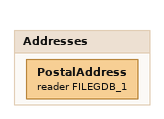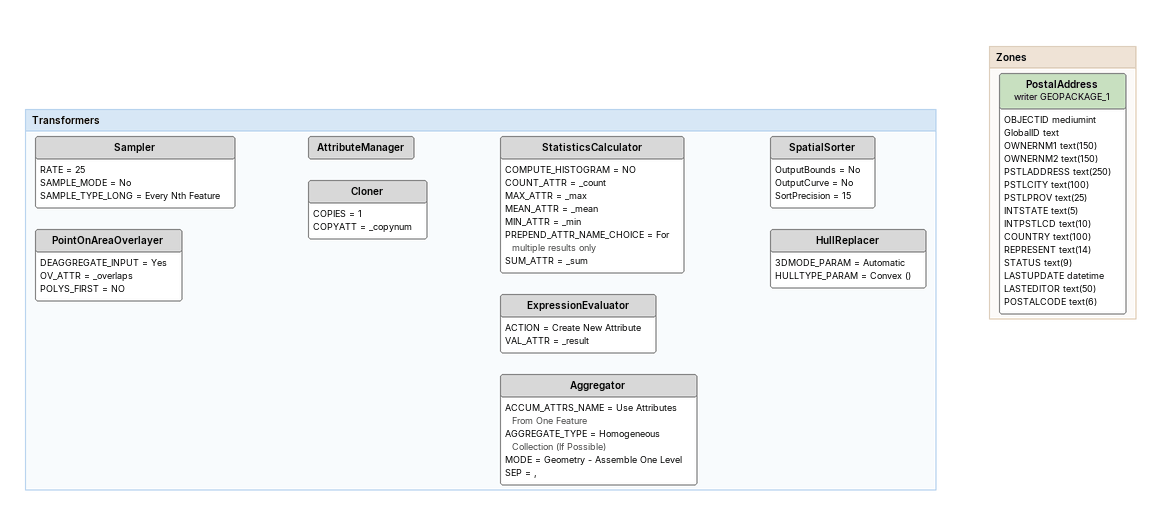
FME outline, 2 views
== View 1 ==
Bookmark: Addresses
PostalAddress (reader FILEGDB_1)

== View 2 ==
Bookmark: Transformers
Sampler
    RATE = 25
    SAMPLE_MODE = No
    SAMPLE_TYPE_LONG = Every Nth Feature
PointOnAreaOverlayer
    DEAGGREGATE_INPUT = Yes
    OV_ATTR = _overlaps
    POLYS_FIRST = NO
AttributeManager
Cloner
    COPIES = 1
    COPYATT = _copynum
StatisticsCalculator
    COMPUTE_HISTOGRAM = NO
    COUNT_ATTR = _count
    MAX_ATTR = _max
    MEAN_ATTR = _mean
    MIN_ATTR = _min
    PREPEND_ATTR_NAME_CHOICE = For multiple results only
    SUM_ATTR = _sum
ExpressionEvaluator
    ACTION = Create New Attribute
    VAL_ATTR = _result
Aggregator
    ACCUM_ATTRS_NAME = Use Attributes From One Feature
    AGGREGATE_TYPE = Homogeneous Collection (If Possible)
    MODE = Geometry - Assemble One Level
    SEP = ,
SpatialSorter
    OutputBounds = No
    OutputCurve = No
    SortPrecision = 15
HullReplacer
    3DMODE_PARAM = Automatic
    HULLTYPE_PARAM = Convex ()

Bookmark: Zones
PostalAddress (writer GEOPACKAGE_1)
    attributes: OBJECTID mediumint, GlobalID text, OWNERNM1 text(150), OWNERNM2 text(150), PSTLADDRESS text(250), PSTLCITY text(100), PSTLPROV text(25), INTSTATE text(5), INTPSTLCD text(10), COUNTRY text(100), REPRESENT text(14), STATUS text(9), LASTUPDATE datetime, LASTEDITOR text(50), POSTALCODE text(6)
